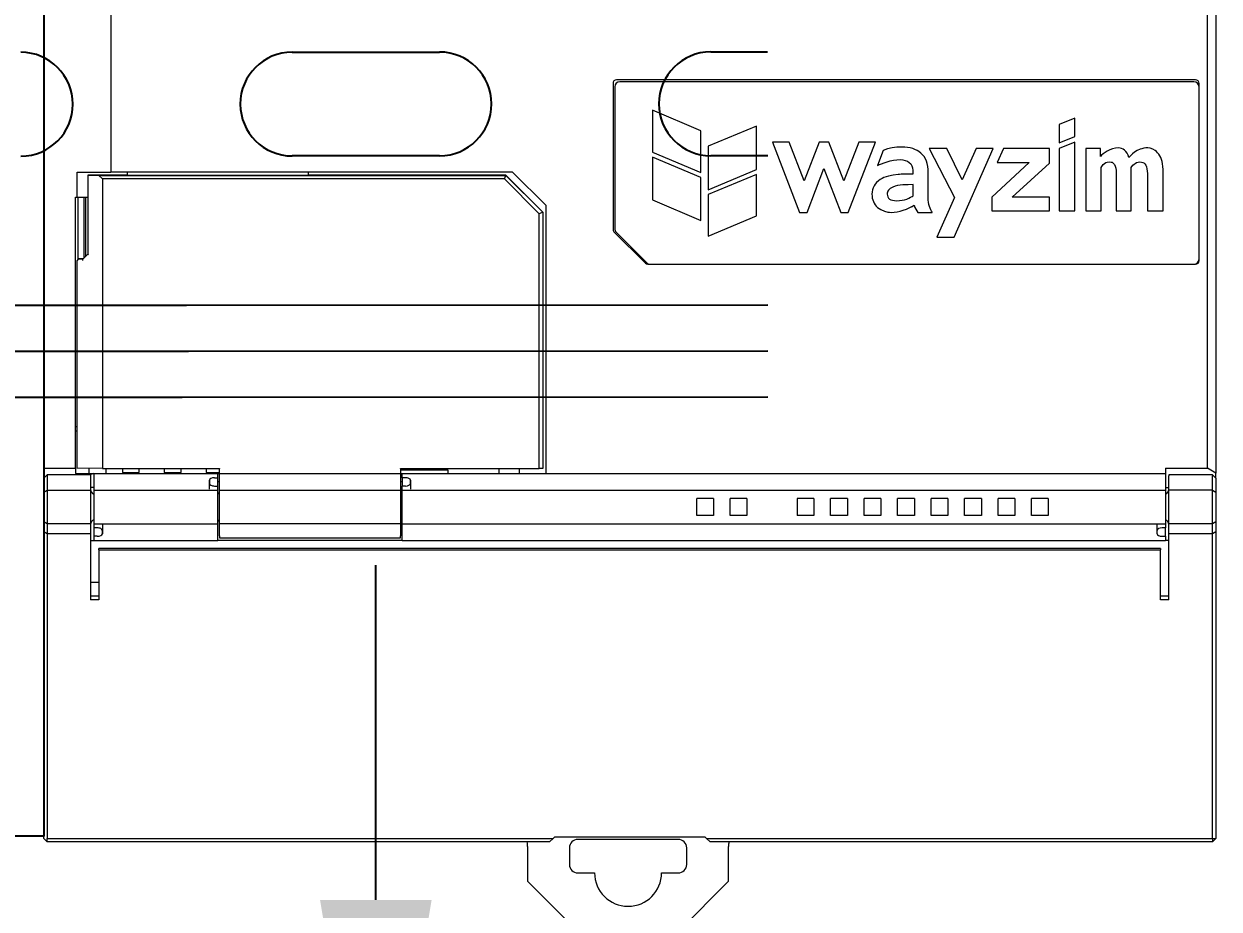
# Model space of a CAD drawing. Header units: millimetres. Extents: x -3630 to 1270, y -52213 to -49192.
# Drawn here: x -1351.1 to -1279.7, y -51736 to -51683.1 of the extents above; entities that cross this region are included whole.
import ezdxf

# ---------------------------------------------------------------- set-up
doc = ezdxf.new("R2010")
doc.units = ezdxf.units.MM
doc.linetypes.add('CENTER', pattern=[2, 1.25, -0.25, 0.25, -0.25])
doc.layers.add('1', color=1, linetype='CENTER')
doc.styles.add('HZ', font='')
doc.styles.get('HZ').set_extended_font_data('SimSun')
doc.dimstyles.new('30', dxfattribs={"dimtxt": 30, "dimasz": 20, "dimexe": 6, "dimexo": 0, "dimgap": 6, "dimtad": 1, "dimtoh": 1, "dimdec": 1, "dimzin": 9, "dimdsep": 46, "dimtxsty": 'HZ', "dimcen": 0, "dimclrd": 1, "dimclre": 1, "dimclrt": 1, "dimadec": 0, "dimazin": 0, "dimtfac": 1, "dimtdec": 1, "dimtmove": 0, "dimatfit": 3, "dimfxl": 1, "dimlwd": -1, "dimlwe": -1, "dimarcsym": 0})

# ---------------------------------------------------------------- blocks, each defined once
blk = doc.blocks.new('*D87')
at = {"color": 1, "transparency": 16777216}
for p, q in [((-1330.10589016224, -51735.4649434102), (-1330.10589016224, -51715.4649434102)), ((-1273.749771575364, -51755.4649434102), (-1336.10589016224, -51755.4649434102)), ((-1330.10589016224, -51755.4649434102), (-1330.10589016224, -51785.4649434102)), ((-1273.749771575364, -51785.4649434102), (-1336.10589016224, -51785.4649434102)), ((-1330.10589016224, -51805.4649434102), (-1330.10589016224, -51825.4649434102))]:
    blk.add_line(p, q, dxfattribs=at)
for points in [[(-1333.439223495573, -51735.4649434102), (-1326.772556828906, -51735.4649434102), (-1330.10589016224, -51755.4649434102)], [(-1333.439223495573, -51805.4649434102), (-1326.772556828906, -51805.4649434102), (-1330.10589016224, -51785.4649434102)]]:
    blk.add_solid(points, dxfattribs=at)
at = {"layer": 'Defpoints', "color": 0, "transparency": 16777216}
for p in [(-1273.749771575364, -51755.4649434102), (-1330.10589016224, -51785.4649434102), (-1273.749771575364, -51785.4649434102)]:
    blk.add_point(p, dxfattribs=at)
at = {"color": 1, "transparency": 16777216, "insert": (-1351.105890162254, -51770.46494341019), "char_height": 30, "attachment_point": 5, "rotation": 90, "style": 'HZ'}
blk.add_mtext('30', dxfattribs=at)
blk = doc.blocks.new('IOT控制器')
at = {"layer": '1', "color": 7, "linetype": 'Continuous', "lineweight": 18}
for p, q in [((761.8556906697493, 527.8783795931472), (761.8556906697493, 563.2551763628712)), ((762.3556906697493, 563.5438514974692), (762.3556906697493, 527.5897044585532)), ((692.3556906697493, 527.8863779780103), (692.3556906697493, 562.8642779780123)), ((696.3556906697493, 562.8642779780123), (696.3556906697493, 545.5642779780093)), ((726.3556906697493, 550.8642779780123), (726.3556906697493, 542.1471206904853)), ((726.4556906697478, 550.6642779780112), (726.4556906697478, 542.1885420467213)), ((761.1556906697483, 551.0642779780093), (726.5556906697464, 551.0642779780093)), ((761.0556906697461, 550.9642779780103), (726.7556906697471, 550.9642779780103)), ((761.3556906697493, 540.2642779780092), (761.3556906697493, 550.8642779780123)), ((731.6005870397282, 548.0378550289013), (728.7056906697478, 549.2542779780113)), ((728.7056906697478, 549.2542779780113), (728.7056906697478, 546.7513350269862)), ((734.9361077131914, 548.3133598460472), (732.0412624885691, 547.1059711760232)), ((734.9361077131914, 545.7157706131212), (734.9361077131914, 548.3133598460472)), ((753.9376480198812, 548.7884123546053), (753.0054182834722, 548.4102240027703)), ((753.0054182834722, 548.4102240027703), (753.0054182834722, 547.3069635381933)), ((753.9376480198812, 547.6843074697963), (753.9376480198812, 548.7884123546053)), ((731.6005870397282, 545.5362957062052), (731.6005870397282, 548.0378550289013)), ((753.0054182834722, 547.3069635381933), (753.9376480198812, 547.6843074697963)), ((732.0412624885691, 547.1059711760232), (732.0412624885691, 544.5107219027692)), ((735.8764357446132, 547.3569878065052), (737.491363958962, 543.1584795552542)), ((736.8753238088036, 547.3569878065052), (735.8764357446132, 547.3569878065052)), ((737.7662278236864, 545.0357579846882), (736.8753238088036, 547.3569878065052)), ((738.6625340931575, 547.3569878065052), (737.7662278236864, 545.0357579846882)), ((739.2522954794774, 547.3569878065052), (738.6625340931575, 547.3569878065052)), ((740.1468722135803, 545.0383828090182), (739.2522954794774, 547.3569878065052)), ((741.0384578688725, 547.3569878065052), (740.1468722135803, 545.0383828090182)), ((740.393117354856, 543.1584795552542), (742.0400419734876, 547.3569878065052)), ((742.0400419734876, 547.3569878065052), (741.0384578688725, 547.3569878065052)), ((742.4974633830432, 546.8591257780053), (742.15181065313, 545.9638063384502)), ((745.2358265554651, 546.9689105816162), (746.7586118050501, 544.0562813868112)), ((746.2909041716023, 546.9689105816162), (745.2358265554651, 546.9689105816162)), ((747.2192577140422, 545.1011242494662), (746.2909041716023, 546.9689105816162)), ((746.7226877627772, 541.6696242577913), (749.0615079180072, 546.9689105816162)), ((748.0436865284182, 546.9689105816162), (747.2192577140422, 545.1011242494662)), ((749.0615079180072, 546.9689105816162), (748.0436865284182, 546.9689105816162)), ((749.6731224923722, 546.9689105816162), (749.3038775049431, 546.1445326151032)), ((752.4319043558612, 546.9689105816162), (749.6731224923722, 546.9689105816162)), ((752.4319043558612, 546.1054349410903), (752.4319043558612, 546.9689105816162)), ((753.9376480198812, 547.3483909981392), (753.0052758511451, 546.9689105816162)), ((753.0052758511451, 546.9689105816162), (753.0052758511451, 543.2428300145932)), ((753.9376480198812, 543.2428300145932), (753.9376480198812, 547.3483909981392)), ((755.4653466093232, 546.9689105816162), (754.5876684531252, 546.9689105816162)), ((754.5876684531252, 546.9689105816162), (754.5876684531252, 543.2428300145932)), ((755.4653466093232, 546.5013561177502), (755.4653466093232, 546.9689105816162)), ((728.7056906697478, 546.7513350269862), (731.6005870397282, 545.5362957062052)), ((728.7056906697478, 546.4641507589503), (728.7056906697478, 543.9009487594763)), ((731.6005870397282, 545.2491114381722), (728.7056906697478, 546.4641507589503)), ((751.2207921284323, 546.1445326151032), (748.9911666972662, 544.0608493950413)), ((749.3038775049431, 546.1445326151032), (751.2207921284323, 546.1445326151032)), ((750.1879237811522, 544.0672079811112), (752.4319043558612, 546.1054349410903)), ((694.3556906697493, 544.0642779780093), (694.3556906697493, 545.5642779780093)), ((694.3556906697493, 545.5642779780093), (696.3556906697493, 545.5642779780093)), ((696.3556906697493, 545.3751881698582), (696.0556906697464, 545.3724849314922)), ((720.3556906697493, 545.5642779780093), (696.3556906697493, 545.5642779780093)), ((697.355740669748, 545.3796935671262), (696.3556906697493, 545.3796935671262)), ((696.3556906697493, 545.3751881698582), (696.3556906697493, 545.3796935671262)), ((697.3556906697493, 545.3679795342242), (697.3556906697493, 545.5642898354263)), ((708.1556906697485, 545.5642898354263), (708.1556906697485, 545.3679795342242)), ((719.9556906697478, 545.3796935671262), (708.1556906697485, 545.3796935671262)), ((722.1556906697485, 543.1797828828012), (719.9556906697478, 545.3796935671262)), ((719.9556906697478, 545.3652762958612), (719.9556906697478, 545.3796935671262)), ((720.3556906697493, 545.5642779780093), (722.3556906697493, 543.5642779780093)), ((732.0412624885691, 544.5107219027692), (734.9361077131914, 545.7157706131212)), ((734.9361077131914, 545.4294409390523), (732.0412624885691, 544.2244430973942)), ((734.9361077131914, 542.9434779562642), (734.9361077131914, 545.4294409390523)), ((737.9454080403746, 543.1584795552542), (738.954784875187, 545.7815438274032)), ((738.954784875187, 545.7815438274032), (739.9661968101798, 543.1584795552542)), ((744.2585882045682, 545.6511470311953), (744.2585882045682, 545.4305295289872)), ((745.1832181591021, 543.8902154661943), (745.1832181591021, 545.5148799883302)), ((755.5159202581933, 543.2428300145932), (755.5159202581933, 545.8393713525393)), ((756.4131726852472, 545.4823952438262), (756.4131726852472, 543.2428300145932)), ((757.3133144537353, 543.2428300145932), (757.3133144537353, 545.8393713525393)), ((758.2707750590241, 545.4823952438262), (758.2707750590241, 543.2428300145932)), ((759.2056906621222, 543.2428300145932), (759.2056906621222, 545.7225361486952)), ((694.9971120259877, 545.3715838520393), (694.9971120259877, 540.6669560425712)), ((695.026401347867, 545.3709466926473), (695.6556906697485, 545.3652762958612)), ((696.0556906697464, 545.3724849314922), (695.0971120259862, 545.3724849314922)), ((695.6556906697485, 545.3652762958612), (719.9556906697478, 545.3652762958612)), ((695.8556906697493, 545.1634822565602), (695.6556906697485, 545.3652762958612)), ((695.8556906697493, 545.1634822565602), (695.8556906697493, 527.8641846025332)), ((719.8728479572753, 545.1634822565602), (695.8556906697493, 545.1634822565602)), ((708.1556906697485, 545.3679795342242), (697.3556906697493, 545.3679795342242)), ((719.8728479572753, 545.1634822565602), (719.9556906697478, 545.3652762958612)), ((721.9556906697478, 543.0807241034003), (719.8728479572753, 545.1634822565602)), ((719.9556906697478, 545.3652762958612), (722.1556906697485, 543.1653656115333)), ((731.6005870397282, 542.6679731391182), (731.6005870397282, 545.2491114381722)), ((744.2780607380523, 544.1387497046733), (744.2780607380523, 544.8136551167762)), ((694.2556906697471, 544.0642779780093), (694.3556906697493, 544.0642779780093)), ((694.2556906697471, 527.8863779780103), (694.2556906697471, 544.0642779780093)), ((694.3556906697493, 544.0642779780093), (694.9971281697478, 544.0642779780093)), ((694.4056906697485, 540.3663404780112), (694.4056906697485, 544.0645279780102)), ((694.7556906697471, 544.0645279780102), (694.7556906697471, 540.4328404780092)), ((694.8556906697493, 544.0647623530123), (694.8556906697493, 540.5322154780102)), ((732.0412624885691, 544.2244430973942), (732.0412624885691, 541.7361401549272)), ((746.7586118050501, 544.0562813868112), (745.7045204661122, 541.6696242577913)), ((748.9911666972662, 544.0608493950413), (748.9911666972662, 543.2428300145932)), ((752.4319043558612, 544.0672079811112), (750.1879237811522, 544.0672079811112)), ((752.4319043558612, 543.2428300145932), (752.4319043558612, 544.0672079811112)), ((722.3556906697493, 527.5642779780093), (722.3556906697493, 543.5642779780093)), ((728.7056906697478, 543.9009487594763), (731.6005870397282, 542.6679731391182)), ((748.9911666972662, 543.2428300145932), (752.4319043558612, 543.2428300145932)), ((753.0052758511451, 543.2428300145932), (753.9376480198812, 543.2428300145932)), ((754.5876684531252, 543.2428300145932), (755.5159202581933, 543.2428300145932)), ((756.4131726852472, 543.2428300145932), (757.3133144537353, 543.2428300145932)), ((758.2707750590241, 543.2428300145932), (759.2056906621222, 543.2428300145932)), ((722.1556906697485, 543.1653656115333), (721.9556906697478, 543.0807241034003)), ((721.9556906697478, 527.8641846025332), (721.9556906697478, 543.0807241034003)), ((722.1556906697485, 543.1797828828012), (722.1556906697485, 543.1653656115333)), ((722.1556906697485, 543.1653656115333), (722.1556906697485, 527.8659867614432)), ((732.0412624885691, 541.7361401549272), (734.9361077131914, 542.9434779562642)), ((737.491363958962, 543.1584795552542), (737.9454080403746, 543.1584795552542)), ((739.9661968101798, 543.1584795552542), (740.393117354856, 543.1584795552542)), ((744.5547151805663, 543.1584286865642), (745.4267265650021, 543.1584286865642)), ((728.297112025987, 540.1228566217712), (726.4142693135116, 542.0056993342462)), ((726.5435586353931, 541.9764100123673), (728.3678227041025, 540.1521459436542)), ((745.7045204661122, 541.6696242577913), (746.7226877627772, 541.6696242577913)), ((694.5965842072917, 540.3808010001222), (694.4544164026927, 540.3795199552462)), ((694.4556906697478, 540.3775665582602), (694.6977436177337, 540.3753854688792)), ((694.7032312560193, 540.3807976367482), (694.5971120259862, 540.3807976367482)), ((694.9971089378093, 540.6720398482132), (694.6841081993414, 540.3618722023082)), ((694.3556906697493, 540.2771973787342), (694.3556906697493, 540.2799006170962)), ((694.3556906697493, 527.8777007943452), (694.3556906697493, 540.2771973787342)), ((728.4385333822217, 540.0642779780093), (761.1556906697483, 540.0642779780093)), ((694.2556844197468, 530.3642779780122), (694.355689888497, 530.3642779780122)), ((694.255706294746, 530.1142779780122), (694.3556906697493, 530.1142779780122)), ((692.3556906697493, 527.2869089170732), (692.3556906697493, 527.8863779780103)), ((692.3556906697493, 527.8863779780103), (694.2556906697471, 527.8863779780103)), ((694.2556906697471, 527.8863779780103), (694.2556906697471, 527.5642779780093)), ((694.2556906697471, 527.5642779780093), (695.3556906697493, 527.5642779780093)), ((695.8556906697493, 527.8641846025332), (694.3556906697493, 527.8777007943452)), ((695.0556906697464, 527.8714373530122), (695.0556906697464, 527.5643436030102)), ((695.3556906697493, 527.5641375399052), (695.1127451858927, 527.4869204165832)), ((695.3556906697493, 527.5642779780093), (695.3556906697493, 526.5642779780093)), ((695.3556906697493, 527.5642779780093), (702.7556906697471, 527.5642779780093)), ((695.8556906697493, 527.8641846025332), (702.8556906697493, 527.8641846025332)), ((696.0556906697464, 527.8642342280102), (696.0556906697464, 527.5643279780112)), ((697.0556906697464, 527.8641998530102), (697.0556906697464, 527.6142779780122)), ((697.0556906697464, 527.6142779780122), (698.0556906697464, 527.6142779780122)), ((698.0556906697464, 527.6142779780122), (698.0556906697464, 527.8641998530102)), ((699.5556906697464, 527.8641998530102), (699.5556906697464, 527.6142779780122)), ((699.5556906697464, 527.6142779780122), (700.5556906697464, 527.6142779780122)), ((700.5556906697464, 527.6142779780122), (700.5556906697464, 527.8641998530102)), ((702.0556906697464, 527.8641998530102), (702.0556906697464, 527.6142779780122)), ((702.0556906697464, 527.6142779780122), (702.8556906697493, 527.6142779780122)), ((702.7556906697471, 527.5642779780093), (702.8557219197471, 527.5642779780093)), ((702.7556906697471, 527.3142779780093), (702.7556906697471, 527.5642779780093)), ((702.8556906697493, 527.8641846025332), (702.8556906697493, 527.8516762106623)), ((702.8556906697493, 527.4164283896013), (702.8556906697493, 527.8516762106623)), ((713.655659419747, 527.5642779780093), (713.7556906697471, 527.5642779780093)), ((713.6556906697485, 527.8516762106623), (713.6556906697485, 527.8641846025332)), ((713.6556906697485, 527.8641846025332), (721.9556906697478, 527.8641846025332)), ((713.6556906697485, 527.8516762106623), (713.6556906697485, 527.4164283896013)), ((716.5056906697471, 527.7642779780092), (713.6557062947475, 527.7642779780092)), ((713.7556906697471, 527.3142779780093), (713.7556906697471, 527.5642779780093)), ((713.7556906697471, 527.5642779780093), (722.3556906697493, 527.5642779780093)), ((716.5056906697471, 527.5642607905093), (716.5056906697471, 527.7642779780092)), ((719.5556906697464, 527.5643529780092), (719.5556906697464, 527.8642404780102)), ((720.7556906697471, 527.8643717280092), (720.7556906697471, 527.5642779780093)), ((722.1556906697485, 527.8659867614432), (721.9556906697478, 527.8641846025332)), ((722.3556906697493, 527.5642779780093), (759.3556906697493, 527.5642779780093)), ((759.3556906697493, 527.8783795931472), (759.3556906697493, 527.5642779780093)), ((759.3556906697493, 527.8783795931472), (761.8556906697493, 527.8783795931472)), ((759.3556906697493, 527.5642779780093), (759.3556906697493, 526.5642779780093)), ((762.3556906697493, 527.5897044585532), (761.8556906697493, 527.8783795931472)), ((762.3556906697493, 527.2869203267533), (762.3556906697493, 527.5897044585532)), ((692.5556906697464, 527.4869277088212), (692.3556906697493, 527.2869277088203)), ((692.3556906697493, 527.2869277088203), (692.3556906697493, 527.2467353299572)), ((692.3556906697493, 526.5354104645512), (692.3556906697493, 527.2467353299572)), ((695.1556906697485, 527.4869277088212), (692.5556906697464, 527.4869277088212)), ((692.5556906697464, 527.4869277088212), (692.5556906697464, 527.4199404107122)), ((692.5556906697464, 527.4199404107122), (692.5556906697464, 526.7086155453062)), ((695.1556906697485, 527.4869277088212), (695.1556906697485, 527.4199404107122)), ((695.1556906697485, 527.4199404107122), (695.1556906697485, 526.7086155453062)), ((702.2556906697471, 527.1642779780112), (702.2556906697471, 526.9642779780103)), ((702.5556906697464, 527.3142779780093), (702.7556906697471, 527.3142779780093)), ((702.5556906697464, 526.8142779780093), (702.7556906697471, 526.8142779780093)), ((702.7556906697471, 526.8142865524742), (702.7556906697471, 527.3142779780093)), ((702.8557219197471, 527.0642779780093), (702.7556906697471, 527.0642779780093)), ((702.7556906697471, 526.5642779780093), (702.7556906697471, 526.8142779780093)), ((702.8556906697493, 526.5486487054212), (702.8556906697493, 527.4164283896013)), ((713.7556906697471, 527.0642779780093), (713.655659419747, 527.0642779780093)), ((713.6556906697485, 527.4164283896013), (713.6556906697485, 526.5486487054212)), ((713.7556906697471, 527.3142779780093), (713.7556906697471, 526.8142865524742)), ((713.9556906697478, 527.3142779780093), (713.7556906697471, 527.3142779780093)), ((713.7556906697471, 526.5642779780093), (713.7556906697471, 526.8142779780093)), ((713.9556906697478, 526.8142779780093), (713.7556906697471, 526.8142779780093)), ((714.2556906697471, 526.9642779780103), (714.2556906697471, 527.1642779780112)), ((762.1556906697483, 527.4869277088212), (759.5556906697461, 527.4869277088212)), ((759.5556906697461, 527.4869277088212), (759.5556906697461, 527.4199404107122)), ((759.5556906697461, 526.7086155453062), (759.5556906697461, 527.4199404107122)), ((762.3556906697493, 527.2869277088203), (762.1556906697483, 527.4869277088212)), ((762.1556906697483, 527.4869277088212), (762.1556906697483, 527.4199404107122)), ((762.1556906697483, 526.7086155453062), (762.1556906697483, 527.4199404107122)), ((762.3556906697493, 527.2869277088203), (762.3556906697493, 527.2467353299572)), ((762.3556906697493, 527.2467353299572), (762.3556906697493, 526.5354104645512)), ((692.3556906697493, 526.2756028434152), (692.3556906697493, 526.5354104645512)), ((692.3556906697493, 524.8529531126062), (692.3556906697493, 526.2756028434152)), ((692.5556906697464, 526.7086155453062), (692.5556906697464, 526.2756028434152)), ((692.5556906697464, 526.2756028434152), (692.5556906697464, 524.8529531126062)), ((695.3556906697493, 526.7236790547672), (695.1556738181578, 526.7236790547672)), ((695.1556906697485, 526.7086155453062), (695.1556906697485, 526.2756028434152)), ((695.1556906697485, 526.2756028434152), (695.1556906697485, 524.8529531126062)), ((695.3556906697493, 526.5642779780093), (695.3556906697493, 524.5642779780093)), ((695.3556906697493, 526.5642779780093), (702.7556906697471, 526.5642779780093)), ((702.7556906697471, 524.5642779780093), (702.7556906697471, 526.5642779780093)), ((702.8556906697493, 524.5487299014882), (702.8556906697493, 526.5486487054212)), ((713.6556906697485, 526.5486487054212), (702.8556906697493, 526.5486487054212)), ((713.6556906697485, 526.5486487054212), (713.6556906697485, 524.5487299014882)), ((713.7556906697471, 526.5642779780093), (759.3556906697493, 526.5642779780093)), ((713.7556906697471, 524.5642779780093), (713.7556906697471, 526.5642779780093)), ((759.3556906697493, 526.7236790547672), (759.5557062947491, 526.7236790547672)), ((759.3556906697493, 526.5642779780093), (759.3556906697493, 524.5642779780093)), ((759.5556906697461, 526.2756028434152), (759.5556906697461, 526.7086155453062)), ((759.5556906697461, 524.8529531126062), (759.5556906697461, 526.2756028434152)), ((762.1556906697483, 526.2756028434152), (762.1556906697483, 526.7086155453062)), ((762.1556906697483, 524.8529531126062), (762.1556906697483, 526.2756028434152)), ((762.3556906697493, 526.5354104645512), (762.3556906697493, 526.2756028434152)), ((762.3556906697493, 526.2756028434152), (762.3556906697493, 524.8529531126062)), ((732.3556906697493, 526.0642779780093), (731.3556906697493, 526.0642779780093)), ((731.3556906697493, 525.0642779780093), (731.3556906697493, 526.0642779780093)), ((732.3556906697493, 526.0642779780093), (732.3556906697493, 525.0642779780093)), ((733.3556906697493, 525.0642779780093), (733.3556906697493, 526.0642779780093)), ((734.3556906697493, 526.0642779780093), (733.3556906697493, 526.0642779780093)), ((734.3556906697493, 526.0642779780093), (734.3556906697493, 525.0642779780093)), ((738.3556906697493, 526.0642779780093), (737.3556906697493, 526.0642779780093)), ((737.3556906697493, 526.0642779780093), (737.3556906697493, 525.0642779780093)), ((738.3556906697493, 526.0642779780093), (738.3556906697493, 525.0642779780093)), ((739.3556906697493, 525.0642779780093), (739.3556906697493, 526.0642779780093)), ((740.3556906697493, 526.0642779780093), (739.3556906697493, 526.0642779780093)), ((740.3556906697493, 526.0642779780093), (740.3556906697493, 525.0642779780093)), ((742.3556906697493, 526.0642779780093), (741.3556906697493, 526.0642779780093)), ((741.3556906697493, 525.0642779780093), (741.3556906697493, 526.0642779780093)), ((742.3556906697493, 526.0642779780093), (742.3556906697493, 525.0642779780093)), ((744.3556906697493, 526.0642779780093), (743.3556906697493, 526.0642779780093)), ((743.3556906697493, 525.0642779780093), (743.3556906697493, 526.0642779780093)), ((744.3556906697493, 526.0642779780093), (744.3556906697493, 525.0642779780093)), ((746.3556906697493, 526.0642779780093), (745.3556906697493, 526.0642779780093)), ((745.3556906697493, 525.0642779780093), (745.3556906697493, 526.0642779780093)), ((746.3556906697493, 526.0642779780093), (746.3556906697493, 525.0642779780093)), ((748.3556906697493, 526.0642779780093), (747.3556906697493, 526.0642779780093)), ((747.3556906697493, 525.0642779780093), (747.3556906697493, 526.0642779780093)), ((748.3556906697493, 526.0642779780093), (748.3556906697493, 525.0642779780093)), ((750.3556906697493, 526.0642779780093), (749.3556906697493, 526.0642779780093)), ((749.3556906697493, 525.0642779780093), (749.3556906697493, 526.0642779780093)), ((750.3556906697493, 526.0642779780093), (750.3556906697493, 525.0642779780093)), ((752.3556906697493, 526.0642779780093), (751.3556906697493, 526.0642779780093)), ((751.3556906697493, 525.0642779780093), (751.3556906697493, 526.0642779780093)), ((752.3556906697493, 526.0642779780093), (752.3556906697493, 525.0642779780093)), ((692.3556906697493, 524.5931454914702), (692.3556906697493, 524.8529531126062)), ((692.5556906697464, 524.8529531126062), (692.5556906697464, 524.4199404107122)), ((695.1556906697485, 524.8529531126062), (695.1556906697485, 524.4199404107122)), ((732.3556906697493, 525.0642779780093), (731.3556906697493, 525.0642779780093)), ((734.3556906697493, 525.0642779780093), (733.3556906697493, 525.0642779780093)), ((738.3556906697493, 525.0642779780093), (737.3556906697493, 525.0642779780093)), ((740.3556906697493, 525.0642779780093), (739.3556906697493, 525.0642779780093)), ((742.3556906697493, 525.0642779780093), (741.3556906697493, 525.0642779780093)), ((744.3556906697493, 525.0642779780093), (743.3556906697493, 525.0642779780093)), ((746.3556906697493, 525.0642779780093), (745.3556906697493, 525.0642779780093)), ((748.3556906697493, 525.0642779780093), (747.3556906697493, 525.0642779780093)), ((750.3556906697493, 525.0642779780093), (749.3556906697493, 525.0642779780093)), ((752.3556906697493, 525.0642779780093), (751.3556906697493, 525.0642779780093)), ((759.5556906697461, 524.4199404107122), (759.5556906697461, 524.8529531126062)), ((762.1556906697483, 524.4199404107122), (762.1556906697483, 524.8529531126062)), ((762.3556906697493, 524.8529531126062), (762.3556906697493, 524.5931454914702)), ((692.3556906697493, 524.2813887715042), (692.3556906697493, 524.5931454914702)), ((692.3556906697493, 523.7361800087813), (692.3556906697493, 524.2813887715042)), ((692.5556906697464, 524.4199404107122), (692.5556906697464, 524.1081836907492)), ((692.5556906697464, 524.1081836907492), (692.5556906697464, 523.7187488602312)), ((695.1556906697485, 524.4199404107122), (695.1556906697485, 524.1081836907492)), ((695.1556906697485, 524.1081836907492), (695.1556906697485, 523.7187488602312)), ((695.3556906697493, 524.5642779780093), (695.3556906697493, 524.3142779780093)), ((695.3556906697493, 524.5642779780093), (702.7556906697471, 524.5642779780093)), ((695.5556906697464, 524.3142779780093), (695.3556906697493, 524.3142779780093)), ((695.3556906697493, 524.3142694035472), (695.3556906697493, 523.8142779780093)), ((695.8556906697493, 523.9642779780103), (695.8556906697493, 524.1642779780112)), ((702.7556906697471, 523.5642779780093), (702.7556906697471, 524.5642779780093)), ((702.8556906697493, 523.8485356711632), (702.8556906697493, 524.5487299014882)), ((713.6556906697485, 524.5487299014882), (702.8556906697493, 524.5487299014882)), ((713.6556906697485, 524.5487299014882), (713.6556906697485, 523.8485356711632)), ((713.7556906697471, 523.5642779780093), (713.7556906697471, 524.5642779780093)), ((713.7556906697471, 524.5642779780093), (759.3556906697493, 524.5642779780093)), ((758.8556906697493, 523.9642779780103), (758.8556906697493, 524.1642779780112)), ((759.3556906697493, 524.3142779780093), (759.1556906697483, 524.3142779780093)), ((759.3556906697493, 524.5642779780093), (759.3556906697493, 524.3142779780093)), ((759.3556906697493, 523.8142779780093), (759.3556906697493, 524.3142694035472)), ((759.5556906697461, 524.1081836907492), (759.5556906697461, 524.4199404107122)), ((759.5556906697461, 523.7187488602312), (759.5556906697461, 524.1081836907492)), ((762.1556906697483, 524.1081836907492), (762.1556906697483, 524.4199404107122)), ((762.1556906697483, 523.7187488602312), (762.1556906697483, 524.1081836907492)), ((762.3556906697493, 524.5931454914702), (762.3556906697493, 524.2813887715042)), ((762.3556906697493, 524.2813887715042), (762.3556906697493, 523.7361800087813)), ((692.3556906697493, 505.7642779780092), (692.3556906697493, 523.7361800087813)), ((692.5556906697464, 523.7187488602312), (692.5556906697464, 505.7635169176273)), ((695.1556750447496, 523.5642779780093), (695.3556906697493, 523.5642779780093)), ((695.1556906697485, 523.7187488602312), (695.1556906697485, 520.0109345261072)), ((695.5556906697464, 523.8142779780093), (695.3556906697493, 523.8142779780093)), ((695.3556906697493, 523.8142779780093), (695.3556906697493, 523.5642779780093)), ((695.3556906697493, 523.5642779780093), (702.7556906697471, 523.5642779780093)), ((713.7556906697471, 523.5642779780093), (702.7556906697471, 523.5642779780093)), ((702.8556906697493, 523.8485356711632), (702.8556906697493, 523.7190313132912)), ((702.8556906697493, 523.7190313132912), (713.6556906697485, 523.7190313132912)), ((713.6556906697485, 523.7190313132912), (713.6556906697485, 523.8485356711632)), ((713.7556906697471, 523.5642779780093), (759.3556906697493, 523.5642779780093)), ((759.1556906697483, 523.8142779780093), (759.3556906697493, 523.8142779780093)), ((759.3556906697493, 523.8142779780093), (759.3556906697493, 523.5642779780093)), ((759.5557062947491, 523.5642779780093), (759.3556906697493, 523.5642779780093)), ((759.5556906697461, 520.0109345261072), (759.5556906697461, 523.7187488602312)), ((762.1556906697483, 505.7635169176273), (762.1556906697483, 523.7187488602312)), ((762.3556906697493, 523.7361800087813), (762.3556906697493, 505.7642779780092)), ((695.6556906697485, 522.9995186203843), (695.6556906697485, 523.0858452283452)), ((759.0556906697461, 523.0858452283452), (695.6556906697485, 523.0858452283452)), ((695.6556906697485, 522.9995186203843), (759.0556906697461, 522.9995186203843)), ((695.6556906697485, 522.9995186203843), (695.6556906697485, 520.0109345261072)), ((759.0556906697461, 523.0858452283452), (759.0556906697461, 522.9995186203843)), ((759.0556906697461, 520.0109345261072), (759.0556906697461, 522.9995186203843)), ((695.1559500447481, 521.0642779780093), (695.6559875447499, 521.0642779780093)), ((695.6556906697485, 520.2279947481932), (695.1556906697485, 520.2279947481932)), ((695.6556906697485, 520.0109345261072), (695.1556906697485, 520.0109345261072)), ((759.5556906697461, 520.2279947481932), (759.0556906697461, 520.2279947481932)), ((759.5556906697461, 520.0109345261072), (759.0556906697461, 520.0109345261072)), ((692.3556906697493, 505.7642779780092), (692.5556906697464, 505.5642779780093)), ((692.5556906697464, 505.5642779780093), (692.5556906697464, 505.7635169176273)), ((692.5556906697464, 505.7635169176273), (722.7735800266171, 505.7635169176273)), ((722.5544046673574, 505.5642779780093), (692.5556906697464, 505.5642779780093)), ((722.7735800266171, 505.7635169176273), (722.5544046673574, 505.5642779780093)), ((722.7735800266171, 505.7635169176273), (722.8556906697493, 505.8453151049712)), ((731.8556906697493, 505.8453151049712), (722.8556906697493, 505.8453151049712)), ((730.2556906697471, 505.7142779780103), (724.2556906697471, 505.7142779780103)), ((731.8556906697493, 505.8453151049712), (731.9378013128778, 505.7635169176273)), ((732.1569766721375, 505.5642779780093), (731.9378013128778, 505.7635169176273)), ((731.9378013128778, 505.7635169176273), (762.1556906697483, 505.7635169176273)), ((762.1556906697483, 505.5642779780093), (732.1569766721375, 505.5642779780093)), ((762.1556906697483, 505.5642779780093), (762.3556906697493, 505.7642779780092)), ((762.1556906697483, 505.7635169176273), (762.3556906697493, 505.7642779780092)), ((762.1556906697483, 505.7635169176273), (762.1556906697483, 505.5642779780093)), ((721.2556906697471, 505.2777863049072), (721.2556906697471, 503.2142779780103)), ((723.7556906697471, 505.2142779780103), (723.7556906697471, 504.2142779780103)), ((730.7556906697471, 504.2142779780103), (730.7556906697471, 505.2142779780103)), ((733.2556906697471, 503.2142779780103), (733.2556906697471, 505.2777863049072)), ((724.2556906697471, 503.7142779780103), (725.2556906697471, 503.7142779780103)), ((729.2556906697471, 503.7142779780103), (730.2556906697471, 503.7142779780103)), ((721.2556906697471, 503.2142779780103), (724.1699042321204, 500.3000644156373)), ((730.3414771073737, 500.3000644156373), (733.2556906697471, 503.2142779780103))]:
    blk.add_line(p, q, dxfattribs=at)
at = {"layer": '1', "color": 7, "linetype": 'Continuous', "lineweight": 13}
for p, q in [((694.5967135772778, 540.3820683651933), (694.4548164586856, 540.3807897594113)), ((694.7058464579211, 540.3740381370652), (694.4409006959693, 540.3764255088922)), ((702.8556906697493, 527.5630127957112), (713.6556906697485, 527.5630127957112)), ((702.2556906697471, 526.6347253792762), (702.2556906697471, 527.1642744583792)), ((714.2556906697471, 527.1642744593322), (714.2556906697471, 526.6347257146722)), ((692.3556906697493, 526.4488079241733), (692.5556906697464, 526.5642779780093)), ((692.5556906697464, 526.5642779780093), (695.1556906697485, 526.5642779780093)), ((762.1556906697483, 526.5642779780093), (759.5556906697461, 526.5642779780093)), ((762.1556906697483, 526.5642779780093), (762.3556906697493, 526.4488079241733)), ((692.5556906697464, 524.5642779780093), (692.3556906697493, 524.6797480318482)), ((762.3556906697493, 524.6797480318482), (762.1556906697483, 524.5642779780093)), ((692.3556906697493, 524.0991903038113), (692.5556906697464, 523.9780419281112)), ((695.1556906697485, 524.5642779780093), (692.5556906697464, 524.5642779780093)), ((692.5556906697464, 523.9780419281112), (695.1556906697485, 523.9780419281112)), ((695.8556906697493, 524.4938305767492), (695.8556906697493, 523.9642814976422)), ((758.8556906697493, 523.9642814966852), (758.8556906697493, 524.4938302413452)), ((762.1556906697483, 524.5642779780093), (759.5556906697461, 524.5642779780093)), ((759.5556906697461, 523.9780419281112), (762.1556906697483, 523.9780419281112)), ((762.1556906697483, 523.9780419281112), (762.3556906697493, 524.0991903038113))]:
    blk.add_line(p, q, dxfattribs=at)
at = {"layer": '1', "color": 7, "linetype": 'Continuous', "lineweight": 18}
for points in [[(743.5901431327993, 547.0597722330922), (743.3015194471302, 547.0472346910122), (743.0232357759453, 547.0096182496222), (742.7552358457403, 546.9469171861953), (742.4974633830432, 546.8591257780053)], [(743.5901431327993, 547.0597722330922), (743.3015194471302, 547.0472346910122), (743.0232357759453, 547.0096182496222), (742.7552358457403, 546.9469171861953), (742.4974633830432, 546.8591257780053)], [(744.7418916022002, 546.7027961243792), (744.6306805308022, 546.7863806125453), (744.5133592557581, 546.8588529946602), (744.3883032378512, 546.9202032559613), (744.2538879378701, 546.9704213816642), (744.1084888165863, 547.0094973570042), (743.9504813347933, 547.0374211672053), (743.7782409532713, 547.0541827974912), (743.5901431327993, 547.0597722330922)], [(744.7418916022002, 546.7027961243792), (744.6306805308022, 546.7863806125453), (744.5133592557581, 546.8588529946602), (744.3883032378512, 546.9202032559613), (744.2538879378701, 546.9704213816642), (744.1084888165863, 547.0094973570042), (743.9504813347933, 547.0374211672053), (743.7782409532713, 547.0541827974912), (743.5901431327993, 547.0597722330922)], [(756.5561442176522, 547.0083541627123), (756.3660748580123, 546.9936678954352), (756.1891442841702, 546.9534744780783), (756.0264573401703, 546.8935719873473), (755.8791188700602, 546.8197584999423), (755.7482337178783, 546.7378320925773), (755.6349067276612, 546.6535908419493), (755.5402427434683, 546.5728328247742), (755.4653466093232, 546.5013561177502)], [(756.5561442176522, 547.0083541627123), (756.3660748580123, 546.9936678954352), (756.1891442841702, 546.9534744780783), (756.0264573401703, 546.8935719873473), (755.8791188700602, 546.8197584999423), (755.7482337178783, 546.7378320925773), (755.6349067276612, 546.6535908419493), (755.5402427434683, 546.5728328247742), (755.4653466093232, 546.5013561177502)], [(757.1546456824003, 546.4299771739883), (757.1188829303103, 546.5742621554402), (757.0632383000343, 546.6958417387963), (756.9920741690842, 546.7957846434102), (756.9097529149951, 546.8751595886342), (756.8206369152842, 546.9350352938222), (756.7290885474731, 546.9764804783322), (756.6394701890863, 547.0005638615062), (756.5561442176522, 547.0083541627123)], [(757.1546456824003, 546.4299771739883), (757.1188829303103, 546.5742621554402), (757.0632383000343, 546.6958417387963), (756.9920741690842, 546.7957846434102), (756.9097529149951, 546.8751595886342), (756.8206369152842, 546.9350352938222), (756.7290885474731, 546.9764804783322), (756.6394701890863, 547.0005638615062), (756.5561442176522, 547.0083541627123)], [(758.3045620411003, 547.0083541627123), (758.1769584410542, 547.0028470062232), (758.0573973307191, 546.9871916357832), (757.9457477145163, 546.9626871999523), (757.8418785968763, 546.9306328472762), (757.6569578749481, 546.8490709855962), (757.5015872003212, 546.7528992391592), (757.3747186083751, 546.6525107963672), (757.2753041344843, 546.5582988456322), (757.2022958140342, 546.4806565753702), (757.1753664724022, 546.4512969417942), (757.1546456824003, 546.4299771739883)], [(758.3045620411003, 547.0083541627123), (758.1769584410542, 547.0028470062232), (758.0573973307191, 546.9871916357832), (757.9457477145163, 546.9626871999523), (757.8418785968763, 546.9306328472762), (757.6569578749481, 546.8490709855962), (757.5015872003212, 546.7528992391592), (757.3747186083751, 546.6525107963672), (757.2753041344843, 546.5582988456322), (757.2022958140342, 546.4806565753702), (757.1753664724022, 546.4512969417942), (757.1546456824003, 546.4299771739883)], [(759.2056906621222, 545.7225361486952), (759.1993985333722, 545.8923870996352), (759.1812613724803, 546.0485459631302), (759.1523880174693, 546.1913899772032), (759.1138873063692, 546.3212963798862), (759.0668680772153, 546.4386424091853), (759.0124391680333, 546.5438053031272), (758.9517094168523, 546.6371622997383), (758.8857876617012, 546.7190906370372), (758.8157827406071, 546.7899675530382), (758.7428034916013, 546.8501702857782), (758.5923573619812, 546.9400621535233), (758.4433199770722, 546.9917841444433), (758.3045620411003, 547.0083541627123)], [(759.2056906621222, 545.7225361486952), (759.1993985333722, 545.8923870996352), (759.1812613724803, 546.0485459631302), (759.1523880174693, 546.1913899772032), (759.1138873063692, 546.3212963798862), (759.0668680772153, 546.4386424091853), (759.0124391680333, 546.5438053031272), (758.9517094168523, 546.6371622997383), (758.8857876617012, 546.7190906370372), (758.8157827406071, 546.7899675530382), (758.7428034916013, 546.8501702857782), (758.5923573619812, 546.9400621535233), (758.4433199770722, 546.9917841444433), (758.3045620411003, 547.0083541627123)], [(742.15181065313, 545.9638063384502), (742.2645878243718, 546.0121107681942), (742.4005650513652, 546.0667054292122), (742.5560932609085, 546.1236664380292), (742.7275233797488, 546.1790699111903), (742.9112063346731, 546.2289919652312), (743.1034930524413, 546.2695087166892), (743.3007344598343, 546.2966962821032), (743.4992814836191, 546.3066307780123)], [(742.15181065313, 545.9638063384502), (742.2645878243718, 546.0121107681942), (742.4005650513652, 546.0667054292122), (742.5560932609085, 546.1236664380292), (742.7275233797488, 546.1790699111903), (742.9112063346731, 546.2289919652312), (743.1034930524413, 546.2695087166892), (743.3007344598343, 546.2966962821032), (743.4992814836191, 546.3066307780123)], [(743.4992814836191, 546.3066307780123), (743.6651723799662, 546.2964951918173), (743.8124024163162, 546.2660858898112), (743.9409744540392, 546.2153990568282), (744.0508913544993, 546.1444308777272)], [(743.4992814836191, 546.3066307780123), (743.6651723799662, 546.2964951918173), (743.8124024163162, 546.2660858898112), (743.9409744540392, 546.2153990568282), (744.0508913544993, 546.1444308777272)], [(744.0508913544993, 546.1444308777272), (744.1417716025392, 546.0551715899412), (744.2066754375053, 545.9432045195892), (744.2456114434833, 545.8085296666752), (744.2585882045682, 545.6511470311953)], [(744.0508913544993, 546.1444308777272), (744.1417716025392, 546.0551715899412), (744.2066754375053, 545.9432045195892), (744.2456114434833, 545.8085296666752), (744.2585882045682, 545.6511470311953)], [(745.1832181591021, 545.5148799883302), (745.1763231271182, 545.7137329644783), (745.1556376337653, 545.8981892274562), (745.1211610829162, 546.0682523539792), (745.0728928784602, 546.2239259207482), (745.0108324242833, 546.3652135044672), (744.9349791242532, 546.4921186818412), (744.8453323822653, 546.6046450295783), (744.7418916022002, 546.7027961243792)], [(745.1832181591021, 545.5148799883302), (745.1763231271182, 545.7137329644783), (745.1556376337653, 545.8981892274562), (745.1211610829162, 546.0682523539792), (745.0728928784602, 546.2239259207482), (745.0108324242833, 546.3652135044672), (744.9349791242532, 546.4921186818412), (744.8453323822653, 546.6046450295783), (744.7418916022002, 546.7027961243792)], [(755.5159202581933, 545.8393713525393), (755.5456498396493, 545.8974969960062), (755.5862258247403, 545.9609975920202), (755.6387239387702, 546.0246763079223), (755.7042199070393, 546.0833363110672), (755.7837894548431, 546.1317807688022), (755.8785083074772, 546.1648128484733), (755.9894521902472, 546.1772357174252), (756.1176968284462, 546.1638525430122)], [(755.5159202581933, 545.8393713525393), (755.5456498396493, 545.8974969960062), (755.5862258247403, 545.9609975920202), (755.6387239387702, 546.0246763079223), (755.7042199070393, 546.0833363110672), (755.7837894548431, 546.1317807688022), (755.8785083074772, 546.1648128484733), (755.9894521902472, 546.1772357174252), (756.1176968284462, 546.1638525430122)], [(756.1176968284462, 546.1638525430122), (756.1609727481382, 546.1494902655672), (756.2087983552742, 546.1207325864152), (756.2579928864802, 546.0746600799932), (756.3053755783633, 546.0083533207243), (756.3477656675611, 545.9188928830432), (756.3819823906892, 545.8033593413812), (756.4048449843801, 545.6588332701642), (756.4131726852472, 545.4823952438262)], [(756.1176968284462, 546.1638525430122), (756.1609727481382, 546.1494902655672), (756.2087983552742, 546.1207325864152), (756.2579928864802, 546.0746600799932), (756.3053755783633, 546.0083533207243), (756.3477656675611, 545.9188928830432), (756.3819823906892, 545.8033593413812), (756.4048449843801, 545.6588332701642), (756.4131726852472, 545.4823952438262)], [(757.3133144537353, 545.8393713525393), (757.4107208748103, 545.9678777411123), (757.4734530092182, 546.0300333173312), (757.5451806055653, 546.0855910656892), (757.6256357983702, 546.1306514243072), (757.7145507221583, 546.1613148313143), (757.8116575114511, 546.1736817248373), (757.9166883007642, 546.1638525430122)], [(757.3133144537353, 545.8393713525393), (757.4107208748103, 545.9678777411123), (757.4734530092182, 546.0300333173312), (757.5451806055653, 546.0855910656892), (757.6256357983702, 546.1306514243072), (757.7145507221583, 546.1613148313143), (757.8116575114511, 546.1736817248373), (757.9166883007642, 546.1638525430122)], [(757.9166883007642, 546.1638525430122), (757.9930542816512, 546.1429343844962), (758.0619997927831, 546.1086651028113), (758.1229182250693, 546.0549461780632), (758.1752029694082, 545.9756790903582)], [(757.9166883007642, 546.1638525430122), (757.9930542816512, 546.1429343844962), (758.0619997927831, 546.1086651028113), (758.1229182250693, 546.0549461780632), (758.1752029694082, 545.9756790903582)], [(743.3793636402813, 545.4240285105942), (743.0925341885961, 545.3864823315803), (742.8045067793253, 545.3266556669862)], [(744.0963481215083, 545.4402149272893), (744.0447660716532, 545.4420873719203), (743.9690909045792, 545.4428276703062), (743.8759347488563, 545.4424453603162), (743.7719097330453, 545.4409499798372), (743.5577016354373, 545.4346581589223), (743.4607428107713, 545.4298807942462), (743.3793636402813, 545.4240285105942)], [(744.2585882045682, 545.4305295289872), (744.2435863136172, 545.4311358201692), (744.2115412824212, 545.4329534219962), (744.1624596915392, 545.4359804268962), (744.0963481215083, 545.4402149272893)], [(758.1752029694082, 545.9756790903582), (758.2170429415683, 545.8742647294442), (758.2469061992463, 545.7582459680513), (758.2648108644073, 545.6276228061782), (758.2707750590241, 545.4823952438262)], [(758.1752029694082, 545.9756790903582), (758.2170429415683, 545.8742647294442), (758.2469061992463, 545.7582459680513), (758.2648108644073, 545.6276228061782), (758.2707750590241, 545.4823952438262)], [(742.3209592119972, 545.1251749654062), (742.2038435974653, 545.0362460061722), (742.1023433982089, 544.9414378982533), (742.0164586142207, 544.8407496878702), (741.9461892455008, 544.7341804212322), (741.8915352920528, 544.6217291445522), (741.8524967538767, 544.5033949040472), (741.8290736309689, 544.3791767459172), (741.8212659233329, 544.2490737163853)], [(742.3209592119972, 545.1251749654062), (742.2038435974653, 545.0362460061722), (742.1023433982089, 544.9414378982533), (742.0164586142207, 544.8407496878702), (741.9461892455008, 544.7341804212322), (741.8915352920528, 544.6217291445522), (741.8524967538767, 544.5033949040472), (741.8290736309689, 544.3791767459172), (741.8212659233329, 544.2490737163853)], [(742.8045067793253, 545.3266556669862), (742.6659581203137, 545.2871682116482), (742.5391896954832, 545.2404434136432), (742.4241929207426, 545.1864545669182), (742.3209592119972, 545.1251749654062)], [(743.0644152499963, 544.6644267320683), (742.9866607327833, 544.6252710160873), (742.9192978538092, 544.5824726648523), (742.8623191020022, 544.5360296515632), (742.8157169662779, 544.4859399494333), (742.7794839355563, 544.4322015316422), (742.7536124987607, 544.3748123714053), (742.7380951448038, 544.3137704419192), (742.7329243626161, 544.2490737163853)], [(743.0644152499963, 544.6644267320683), (742.9866607327833, 544.6252710160873), (742.9192978538092, 544.5824726648523), (742.8623191020022, 544.5360296515632), (742.8157169662779, 544.4859399494333), (742.7794839355563, 544.4322015316422), (742.7536124987607, 544.3748123714053), (742.7380951448038, 544.3137704419192), (742.7329243626161, 544.2490737163853)], [(743.6614813798083, 544.7974585263422), (743.5024957487951, 544.7830545802892), (743.3499844299552, 544.7560882936692), (743.2039550535851, 544.7165491748192), (743.0644152499963, 544.6644267320683)], [(743.6614813798083, 544.7974585263422), (743.5024957487951, 544.7830545802892), (743.3499844299552, 544.7560882936692), (743.2039550535851, 544.7165491748192), (743.0644152499963, 544.6644267320683)], [(744.2780607380523, 544.8136551167762), (743.9778746292652, 544.8096161429042), (743.6614813798083, 544.7974585263422)], [(741.8212659233329, 544.2490737163853), (741.8265380653545, 544.1271944846623), (741.8423548093531, 544.0116231292762), (741.8687166322168, 543.9023572657743), (741.9056240108482, 543.7993945096703), (741.9530774221282, 543.7027324765032), (742.0110773429631, 543.6123687818023), (742.0796242502445, 543.5283010410952), (742.1587186208606, 543.4505268699132)], [(741.8212659233329, 544.2490737163853), (741.8265380653545, 544.1271944846623), (741.8423548093531, 544.0116231292762), (741.8687166322168, 543.9023572657743), (741.9056240108482, 543.7993945096703), (741.9530774221282, 543.7027324765032), (742.0110773429631, 543.6123687818023), (742.0796242502445, 543.5283010410952), (742.1587186208606, 543.4505268699132)], [(742.7329243626161, 544.2490737163853), (742.741847843118, 544.1600687720443), (742.7686176487484, 544.0817233613842), (742.8132328257277, 544.0140412995632), (742.8756924202721, 543.9570264017262)], [(742.7329243626161, 544.2490737163853), (742.741847843118, 544.1600687720443), (742.7686176487484, 544.0817233613842), (742.8132328257277, 544.0140412995632), (742.8756924202721, 543.9570264017262)], [(742.8756924202721, 543.9570264017262), (742.9564984427311, 543.9114175355812), (743.0560664267043, 543.8788870092562), (743.1742885941433, 543.8593966712422), (743.3110571670343, 543.8529083700182)], [(742.8756924202721, 543.9570264017262), (742.9564984427311, 543.9114175355812), (743.0560664267043, 543.8788870092562), (743.1742885941433, 543.8593966712422), (743.3110571670343, 543.8529083700182)], [(743.6193519330193, 543.8788920961263), (743.7629084553303, 543.9113285153752), (743.9016121048742, 543.9570264017262)], [(743.9016121048742, 543.9570264017262), (744.0273596893171, 544.0080095448202), (744.1320167369342, 544.0575734514993)], [(744.1320167369342, 544.0575734514993), (744.2155838163642, 544.1021293357902), (744.2780607380523, 544.1387497046733)], [(742.1587186208606, 543.4505268699132), (742.2489541026487, 543.3807844871103), (742.3487580329245, 543.3207584609722), (742.5640773750281, 543.2293409101103), (742.7786889193674, 543.1752450801753), (742.8776081024341, 543.1618712051923), (742.9666049381383, 543.1574418340083)], [(742.1587186208606, 543.4505268699132), (742.2489541026487, 543.3807844871103), (742.3487580329245, 543.3207584609722), (742.5640773750281, 543.2293409101103), (742.7786889193674, 543.1752450801753), (742.8776081024341, 543.1618712051923), (742.9666049381383, 543.1574418340083)], [(742.9666049381383, 543.1574418340083), (743.1557006989283, 543.1651080633012), (743.3302855308143, 543.1887845764533), (743.5048703627042, 543.2294881113803), (743.6939661234912, 543.2882354059863)], [(743.3110571670343, 543.8529083700182), (743.4692486106662, 543.8593992146773), (743.6193519330193, 543.8788920961263)], [(743.6939661234912, 543.2882354059863), (743.8806119211263, 543.3570302203723), (744.0505835989431, 543.4314027864552), (744.2030628069233, 543.5081598223143), (744.3372311950673, 543.5841080460252)], [(744.0888047706253, 543.4497273853732), (744.2201459561013, 543.5173792604132), (744.3372311950673, 543.5841080460252)], [(744.3372311950673, 543.5841080460252), (744.3845041019963, 543.4546733038862), (744.4365090685542, 543.3405818299312), (744.4932460947462, 543.2418336241562), (744.5547151805663, 543.1584286865642)], [(745.4267265650021, 543.1584286865642), (745.4136256723982, 543.1774100992473), (745.3848026595083, 543.2275808534893), (745.3456417781601, 543.3037022691852), (745.3015272802081, 543.4005356662483), (745.2578434174832, 543.5128423645752), (745.2199744418333, 543.6353836840742), (745.1933046050913, 543.7629209446452), (745.1832181591021, 543.8902154661943)], [(745.4267265650021, 543.1584286865642), (745.4136256723982, 543.1774100992473), (745.3848026595083, 543.2275808534893), (745.3456417781601, 543.3037022691852), (745.3015272802081, 543.4005356662483), (745.2578434174832, 543.5128423645752), (745.2199744418333, 543.6353836840742), (745.1933046050913, 543.7629209446452), (745.1832181591021, 543.8902154661943)]]:
    blk.add_lwpolyline(points, dxfattribs=at)
for centre, radius, start, end in [((726.5556906697464, 550.8642779780123), 0.2, 90, 180), ((726.7556906697471, 550.6642779780112), 0.3, 90, 180), ((761.0556906697461, 550.6642779780112), 0.3, 0, 90), ((761.1556906697483, 550.8642779780123), 0.2, 0, 90), ((726.5556906697464, 542.1471206904853), 0.2, 180, 225), ((726.7556906697471, 542.1885420467213), 0.3, 180, 225), ((728.4385333822217, 540.2642779780092), 0.2, 225, 270), ((728.5799547384602, 540.3642779780123), 0.3, 225.0000000001474, 270), ((761.0556906697461, 540.3642779780123), 0.3, 270, 0), ((761.1556906697483, 540.2642779780092), 0.2, 270, 0), ((695.4556906697478, 526.6142779780122), 0.3, 180, 250.5276562500088), ((702.6556906697485, 526.5130939917792), 0.2, 300.0009374999963, 0), ((713.8556906697493, 526.5142779780092), 0.2, 180, 239.9990625000037), ((759.2556906697473, 526.6142779780122), 0.3, 289.4723437499911, 0), ((695.4556906697478, 524.5142779780092), 0.3, 109.4723437499912, 180), ((702.6556906697485, 524.6130939917772), 0.2, 0, 59.99906250000367), ((713.8556906697493, 524.6142779780122), 0.2, 120.0009374999963, 180), ((759.2556906697473, 524.5142779780092), 0.3, 0, 70.52765625000885), ((719.2556906697471, 505.2777863049072), 2, 0, 8.236671327209724), ((724.2556906697471, 505.2142779780103), 0.5, 90, 180), ((730.2556906697471, 505.2142779780103), 0.5, 0, 90), ((735.2556906697471, 505.2777863049072), 2, 171.7633286727903, 180), ((724.2556906697471, 504.2142779780103), 0.5, 180, 270), ((730.2556906697471, 504.2142779780103), 0.5, 270, 0), ((727.2556906697471, 503.7142779780103), 2, 180, 0)]:
    blk.add_arc(centre, radius, start, end, dxfattribs=at)
for centre, major_axis, ratio, start_param, end_param in [((695.0971120259862, 545.3715838520393), (-0.1000000000000001, 1.22464679914735e-17), 0.009010794541427058, 4.71238898038469, 7.06858347057655), ((694.4556906697478, 540.2795273777652), (-0.07115977341062729, 0.07052145615376082), 0.996274270120987, 5.49141563615223, 7.062211962950846), ((694.4556906697478, 540.2775706180643), (-0.07115977340166645, -0.07052145616348791), 0.9962742701176168, 3.933362324482207, 5.504158651277061), ((695.0971120259862, 540.6303549881842), (-0.09909256461660589, 0.0413096293166746), 0.3253749222675158, 0.1348192206189279, 0.9202173840145305), ((694.7385333822247, 540.2750219804973), (-0.03936482090889815, 0.09688745742168026), 0.6491332774812193, 0.2642528030653457, 1.319287973431392), ((702.5556906697464, 527.1642779780112), (0.3, 0), 0.5000000000000018, 1.570796326794898, 3.141592653589787), ((702.5556906697464, 526.9642779780103), (0.3, 0), 0.5000000000000018, 3.141592653589787, 4.71238898038469), ((713.9556906697478, 527.1642779780112), (0.3, 0), 0.5000000000000018, 0, 1.570796326794898), ((713.9556906697478, 526.9642779780103), (0.3, 0), 0.5000000000000018, 4.71238898038469, 6.283185307179586), ((695.5556906697464, 524.1642779780112), (-0.3, 3.673940397442061e-17), 0.5000000000000018, 3.141592653589787, 4.71238898038469), ((695.5556906697464, 523.9642779780103), (-0.3, 3.673940397442061e-17), 0.5000000000000018, 1.570796326794898, 3.141592653589787), ((759.1556906697483, 524.1642779780112), (-0.3, 3.673940397442061e-17), 0.5000000000000018, 4.71238898038469, 6.283185307179586), ((759.1556906697483, 523.9642779780103), (-0.3, 3.673940397442061e-17), 0.5000000000000018, 0, 1.570796326794898)]:
    blk.add_ellipse(centre, major_axis=major_axis, ratio=ratio, start_param=start_param, end_param=end_param, dxfattribs=at)
blk = doc.blocks.new('35mm导轨')
at = {"color": 7, "linetype": 'Continuous'}
for p, q in [((0, 0), (0, -34.02561068926661)), ((5.5, 0), (5.5, -34.27561068926661)), ((-6.214686436578631e-07, -40.02561099999912), (0, -75)), ((5.5, -40.27561068926661), (5.5, -75)), ((14.39999999999418, -55.39999999999964), (14.39999999999418, -46.60000000000036)), ((20.59999999999127, -46.60000000000036), (20.59999999999127, -55.39999999999964)), ((14.39999999999418, -75), (14.39999999999418, -71.60000000000036)), ((20.59999999999127, -71.60000000000036), (20.59999999999127, -75))]:
    blk.add_line(p, q, dxfattribs=at)
at = {"color": 2, "linetype": 'Continuous'}
for p, q in [((2.75, 0), (2.75, -34.40061131073162)), ((2.75, -40.40061131073162), (2.75, -75))]:
    blk.add_line(p, q, dxfattribs=at)
for p, q in [((0, -34.02561068926661), (-6.214686436578631e-07, -40.02561099999912)), ((5.5, -34.27561068926661), (5.5, -40.27561068926661))]:
    blk.add_line(p, q)
at = {"color": 2}
blk.add_line((2.75, -34.40061131073162), (2.75, -40.40061131073162), dxfattribs=at)
at = {"color": 7, "linetype": 'Continuous'}
for centre, radius, start, end in [((17.5, -30.39999999999964), 3.100000000000023, 180, 0), ((17.5, -46.60000000000036), 3.099999999999909, 0, 180), ((17.5, -55.39999999999964), 3.100000000000023, 180, 0), ((17.5, -71.60000000000036), 3.099999999999909, 0, 180)]:
    blk.add_arc(centre, radius, start, end, dxfattribs=at)

msp = doc.modelspace()

# ---------------------------------------------------------------- linework, layer by layer
at = {"linetype": 'ByBlock', "lineweight": -2}
msp.add_lwpolyline([(-1393.858578252522, -51643.70867399911), (-1349.940682755059, -51643.70867399911), (-1349.940682755059, -51731.65431277325), (-1393.858578252522, -51731.65431277325)], close=True, dxfattribs=at)

# ---------------------------------------------------------------- block references
msp.add_blockref('IOT控制器', (-2042.296373424809, -52237.56385122116))
at = {"color": 7, "rotation": 90.03069121160108}
msp.add_blockref('35mm导轨', (-1381.692195303263, -51705.46129946438), dxfattribs=at)

# ---------------------------------------------------------------- dimensions: what is measured, and where the dimension line sits
dim = msp.add_linear_dim(base=(-1330.10589016224, -51785.4649434102), p1=(-1273.749771575363, -51755.46494341017), p2=(-1273.749771575363, -51785.46494341017), angle=90, dimstyle='30')
dim.commit()
dim.dimension.update_dxf_attribs({"geometry": '*D87', "text_midpoint": (-1330.105890162254, -51770.46494341019), "dimtype": 160})

doc.saveas('drawing.dxf')
